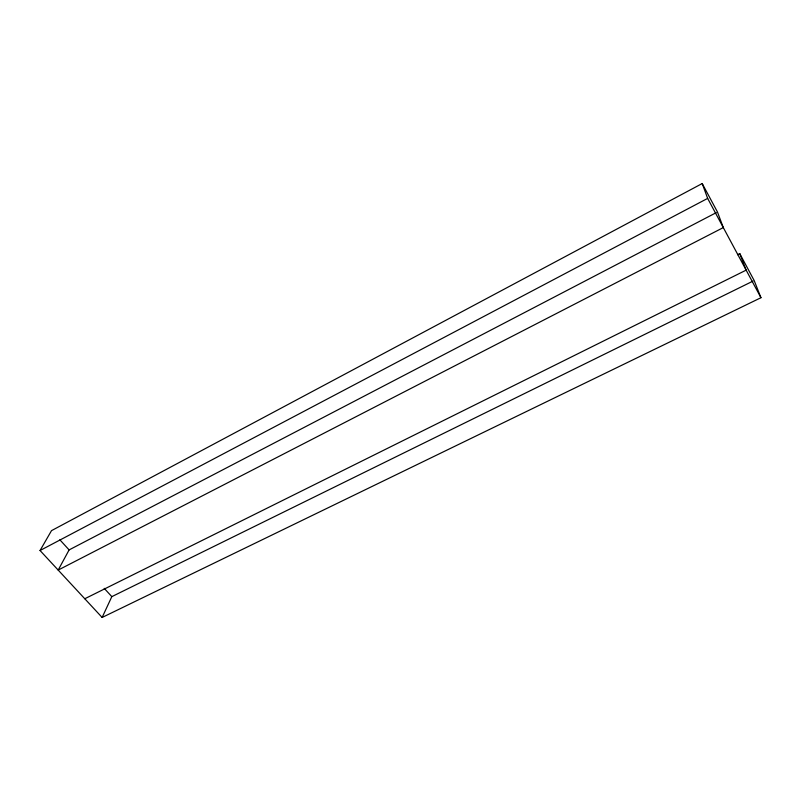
<?xml version="1.0" encoding="UTF-8"?>
<svg xmlns="http://www.w3.org/2000/svg" width="801" height="801" viewBox="0 0 801 801"><rect width="100%" height="100%" fill="white"/><g stroke="black" fill="none" stroke-linecap="round" stroke-linejoin="round"><path stroke-width="1.2" d="M716.354 212.595L69.106 549.907L58.183 570.072L723.303 227.584L717.466 212.015L702.207 183.539L51.504 530.642L40.05 550.517L102.127 617.461L111.82 596.645L753.05 281.081M40.05 550.517L707.643 198.398L702.207 183.539M737.501 254.698L739.734 253.577L754.172 280.53L760.95 297.712L102.127 617.461M84.776 598.758L746.152 270.137L739.734 253.577M59.885 539.814L69.106 549.907M104.23 588.345L111.82 596.645M707.643 198.398L760.95 297.712"/></g></svg>
